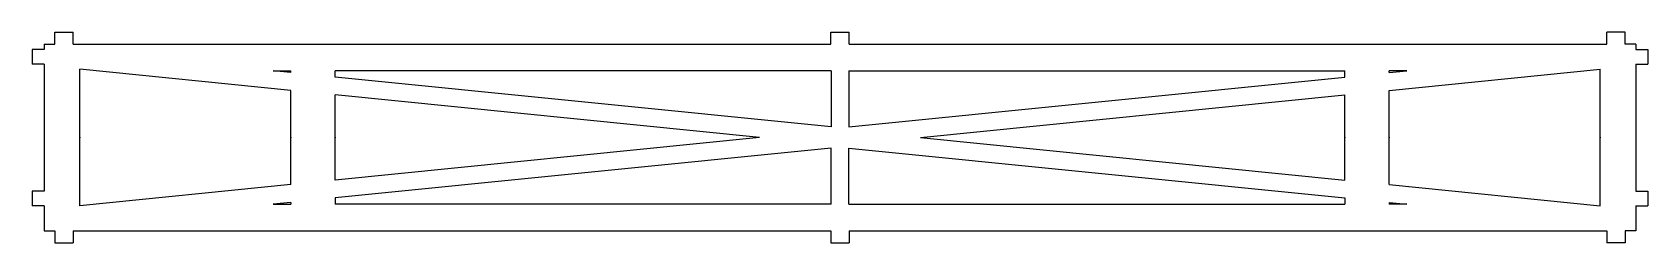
# Model space of a CAD drawing. Header units: inches. Extents: x -4.57 to 4.57, y -0.59 to 0.59.
import ezdxf

# ---------------------------------------------------------------- set-up
doc = ezdxf.new("R2010")
doc.units = ezdxf.units.IN
doc.header["$MEASUREMENT"] = 0
doc.header["$PDSIZE"] = -1
doc.linetypes.add('CENTERX2', pattern=[0.8, 0.5, -0.1, 0.1, -0.1])

msp = doc.modelspace()

# ---------------------------------------------------------------- linework, layer by layer
at = {"color": 7, "linetype": 'Continuous'}
for p, q in [((-4.44, 0.5268), (-4.44, 0.5948)), ((-4.44, 0.5948), (-4.337, 0.5948)), ((-4.337, 0.5268), (-4.337, 0.5948)), ((-0.0515, 0.5268), (-0.0515, 0.5948)), ((-0.0515, 0.5948), (0.0515, 0.5948)), ((0.0515, 0.5268), (0.0515, 0.5948)), ((4.337, 0.5268), (4.337, 0.5948)), ((4.44, 0.5948), (4.337, 0.5948)), ((4.44, 0.5268), (4.44, 0.5948)), ((-4.5, 0.4968), (-4.568, 0.4968)), ((-4.568, 0.4968), (-4.568, 0.4138)), ((-4.5, 0.5268), (-4.44, 0.5268)), ((-4.5, 0.5268), (-4.5, 0.4968)), ((-4.337, 0.5268), (-0.0515, 0.5268)), ((0.0515, 0.5268), (4.337, 0.5268)), ((4.5, 0.5268), (4.44, 0.5268)), ((4.5, 0.5268), (4.5, 0.4968)), ((4.5, 0.4968), (4.568, 0.4968)), ((4.568, 0.4968), (4.568, 0.4138)), ((-4.5, 0.4138), (-4.568, 0.4138)), ((-4.5, 0.4138), (-4.5, -0.3033)), ((-4.3, -0.3862), (-4.3, 0.3862)), ((-3.1059, 0.2663), (-4.3, 0.3862)), ((-0.05, 0.3767), (-2.8559, 0.3767)), ((-2.8559, 0.3416), (-2.8559, 0.3767)), ((-0.05, 0.3767), (-0.05, 0.0597)), ((0.05, 0.3767), (0.05, 0.0597)), ((0.05, 0.3767), (2.8559, 0.3767)), ((2.8559, 0.3416), (2.8559, 0.3767)), ((3.1059, 0.2663), (4.3, 0.3862)), ((4.3, -0.3862), (4.3, 0.3862)), ((4.5, 0.4138), (4.568, 0.4138)), ((4.5, 0.4138), (4.5, -0.3033)), ((-0.05, 0.0597), (-2.8559, 0.3416)), ((0.05, 0.0597), (2.8559, 0.3416)), ((-3.1059, -0.2663), (-3.1059, 0.2663)), ((-0.4558, 0), (-2.8559, 0.2411)), ((-2.8559, -0.2411), (-2.8559, 0.2411)), ((0.4558, 0), (2.8559, 0.2411)), ((2.8559, -0.2411), (2.8559, 0.2411)), ((3.1059, -0.2663), (3.1059, 0.2663)), ((-0.4558, 0), (-2.8559, -0.2411)), ((0.4558, 0), (2.8559, -0.2411)), ((-0.05, -0.0597), (-2.8559, -0.3416)), ((-0.05, -0.3767), (-0.05, -0.0597)), ((0.05, -0.3767), (0.05, -0.0597)), ((0.05, -0.0597), (2.8559, -0.3416)), ((-3.1059, -0.2663), (-4.3, -0.3862)), ((3.1059, -0.2663), (4.3, -0.3862)), ((-4.5, -0.3033), (-4.568, -0.3033)), ((-4.568, -0.3033), (-4.568, -0.3862)), ((-2.8559, -0.3416), (-2.8559, -0.3767)), ((2.8559, -0.3416), (2.8559, -0.3767)), ((4.5, -0.3033), (4.568, -0.3033)), ((4.568, -0.3033), (4.568, -0.3862)), ((-4.5, -0.3862), (-4.568, -0.3862)), ((-4.5, -0.3862), (-4.5, -0.5268)), ((-0.05, -0.3767), (-2.8559, -0.3767)), ((0.05, -0.3767), (2.8559, -0.3767)), ((4.5, -0.3862), (4.568, -0.3862)), ((4.5, -0.3862), (4.5, -0.5268)), ((-4.5, -0.5268), (-4.44, -0.5268)), ((-4.44, -0.5268), (-4.44, -0.5948)), ((-4.337, -0.5268), (-4.337, -0.5948)), ((-4.337, -0.5268), (-0.0515, -0.5268)), ((-0.0515, -0.5268), (-0.0515, -0.5948)), ((0.0515, -0.5268), (0.0515, -0.5948)), ((0.0515, -0.5268), (4.337, -0.5268)), ((4.337, -0.5268), (4.337, -0.5948)), ((4.5, -0.5268), (4.44, -0.5268)), ((4.44, -0.5268), (4.44, -0.5948)), ((-4.44, -0.5948), (-4.337, -0.5948)), ((-0.0515, -0.5948), (0.0515, -0.5948)), ((4.44, -0.5948), (4.337, -0.5948))]:
    msp.add_line(p, q, dxfattribs=at)
at = {"color": 7, "linetype": 'Continuous', "lineweight": 15}
for p, q in [((-4.44, 0.5948), (-4.44, 0.5268)), ((-4.337, 0.5948), (-4.44, 0.5948)), ((-4.337, 0.5268), (-4.337, 0.5948)), ((-0.0515, 0.5948), (-0.0515, 0.5268)), ((0.0515, 0.5948), (-0.0515, 0.5948)), ((0.0515, 0.5268), (0.0515, 0.5948)), ((4.337, 0.5948), (4.337, 0.5268)), ((4.44, 0.5948), (4.337, 0.5948)), ((4.44, 0.5268), (4.44, 0.5948)), ((-4.568, 0.4968), (-4.568, 0.4138)), ((-4.5, 0.4968), (-4.568, 0.4968)), ((-4.44, 0.5268), (-4.5, 0.5268)), ((-4.5, 0.5268), (-4.5, 0.4968)), ((-0.0515, 0.5268), (-4.337, 0.5268)), ((4.337, 0.5268), (0.0515, 0.5268)), ((4.5, 0.5268), (4.44, 0.5268)), ((4.5, 0.4968), (4.5, 0.5268)), ((4.568, 0.4968), (4.5, 0.4968)), ((4.568, 0.4138), (4.568, 0.4968)), ((-4.568, 0.4138), (-4.5, 0.4138)), ((-4.5, 0.4138), (-4.5, -0.3033)), ((-3.1059, 0.2663), (-4.3, 0.3862)), ((-4.3, 0.3862), (-4.3, -0.3862)), ((-0.05, 0.3767), (-2.8559, 0.3767)), ((-2.8559, 0.3767), (-2.8559, 0.3416)), ((-0.05, 0.0597), (-0.05, 0.3767)), ((2.8559, 0.3767), (0.05, 0.3767)), ((0.05, 0.3767), (0.05, 0.0597)), ((2.8559, 0.3416), (2.8559, 0.3767)), ((4.3, 0.3862), (3.1059, 0.2663)), ((4.3, -0.3862), (4.3, 0.3862)), ((4.5, 0.4138), (4.568, 0.4138)), ((4.5, -0.3033), (4.5, 0.4138)), ((-2.8559, 0.3416), (-0.05, 0.0597)), ((0.05, 0.0597), (2.8559, 0.3416)), ((-3.1059, -0.2663), (-3.1059, 0.2663)), ((-0.4558, 0), (-2.8559, 0.2411)), ((-2.8559, 0.2411), (-2.8559, -0.2411)), ((2.8559, 0.2411), (0.4558, 0)), ((2.8559, -0.2411), (2.8559, 0.2411)), ((3.1059, 0.2663), (3.1059, -0.2663)), ((-2.8559, -0.2411), (-0.4558, 0)), ((0.4558, 0), (2.8559, -0.2411)), ((-0.05, -0.0597), (-2.8559, -0.3416)), ((-0.05, -0.3767), (-0.05, -0.0597)), ((2.8559, -0.3416), (0.05, -0.0597)), ((0.05, -0.0597), (0.05, -0.3767)), ((-4.3, -0.3862), (-3.1059, -0.2663)), ((3.1059, -0.2663), (4.3, -0.3862)), ((-4.568, -0.3033), (-4.568, -0.3862)), ((-4.5, -0.3033), (-4.568, -0.3033)), ((-2.8559, -0.3416), (-2.8559, -0.3767)), ((2.8559, -0.3767), (2.8559, -0.3416)), ((4.568, -0.3033), (4.5, -0.3033)), ((4.568, -0.3862), (4.568, -0.3033)), ((-4.568, -0.3862), (-4.5, -0.3862)), ((-4.5, -0.3862), (-4.5, -0.5268)), ((-2.8559, -0.3767), (-0.05, -0.3767)), ((0.05, -0.3767), (2.8559, -0.3767)), ((4.5, -0.3862), (4.568, -0.3862)), ((4.5, -0.5268), (4.5, -0.3862)), ((-4.5, -0.5268), (-4.44, -0.5268)), ((-4.44, -0.5268), (-4.44, -0.5948)), ((-4.337, -0.5268), (-0.0515, -0.5268)), ((-4.337, -0.5948), (-4.337, -0.5268)), ((-0.0515, -0.5268), (-0.0515, -0.5948)), ((0.0515, -0.5268), (4.337, -0.5268)), ((0.0515, -0.5948), (0.0515, -0.5268)), ((4.337, -0.5268), (4.337, -0.5948)), ((4.44, -0.5268), (4.5, -0.5268)), ((4.44, -0.5948), (4.44, -0.5268)), ((-4.44, -0.5948), (-4.337, -0.5948)), ((-0.0515, -0.5948), (0.0515, -0.5948)), ((4.337, -0.5948), (4.44, -0.5948))]:
    msp.add_line(p, q, dxfattribs=at)
at = {"color": 7, "linetype": 'CENTERX2'}
for p, q in [((-3.2054, 0.3767), (-3.1059, 0.3767)), ((-3.1059, 0.3668), (-3.2054, 0.3767)), ((-3.1059, 0.3668), (-3.1059, 0.3767)), ((3.1059, 0.3668), (3.2054, 0.3767)), ((3.1059, 0.3668), (3.1059, 0.3767)), ((3.2054, 0.3767), (3.1059, 0.3767)), ((-3.1059, -0.3668), (-3.2054, -0.3767)), ((-3.2054, -0.3767), (-3.1059, -0.3767)), ((-3.1059, -0.3668), (-3.1059, -0.3767)), ((3.1059, -0.3668), (3.1059, -0.3767)), ((3.1059, -0.3668), (3.2054, -0.3767)), ((3.2054, -0.3767), (3.1059, -0.3767))]:
    msp.add_line(p, q, dxfattribs=at)
at = {"color": 7, "linetype": 'Continuous'}
for p in [(-4.3, 0), (-4.3, 0), (-3.1059, 0), (-3.1059, 0), (-2.8559, 0), (2.8559, 0), (3.1059, 0), (4.3, 0)]:
    msp.add_point(p, dxfattribs=at)

doc.saveas('drawing.dxf')
